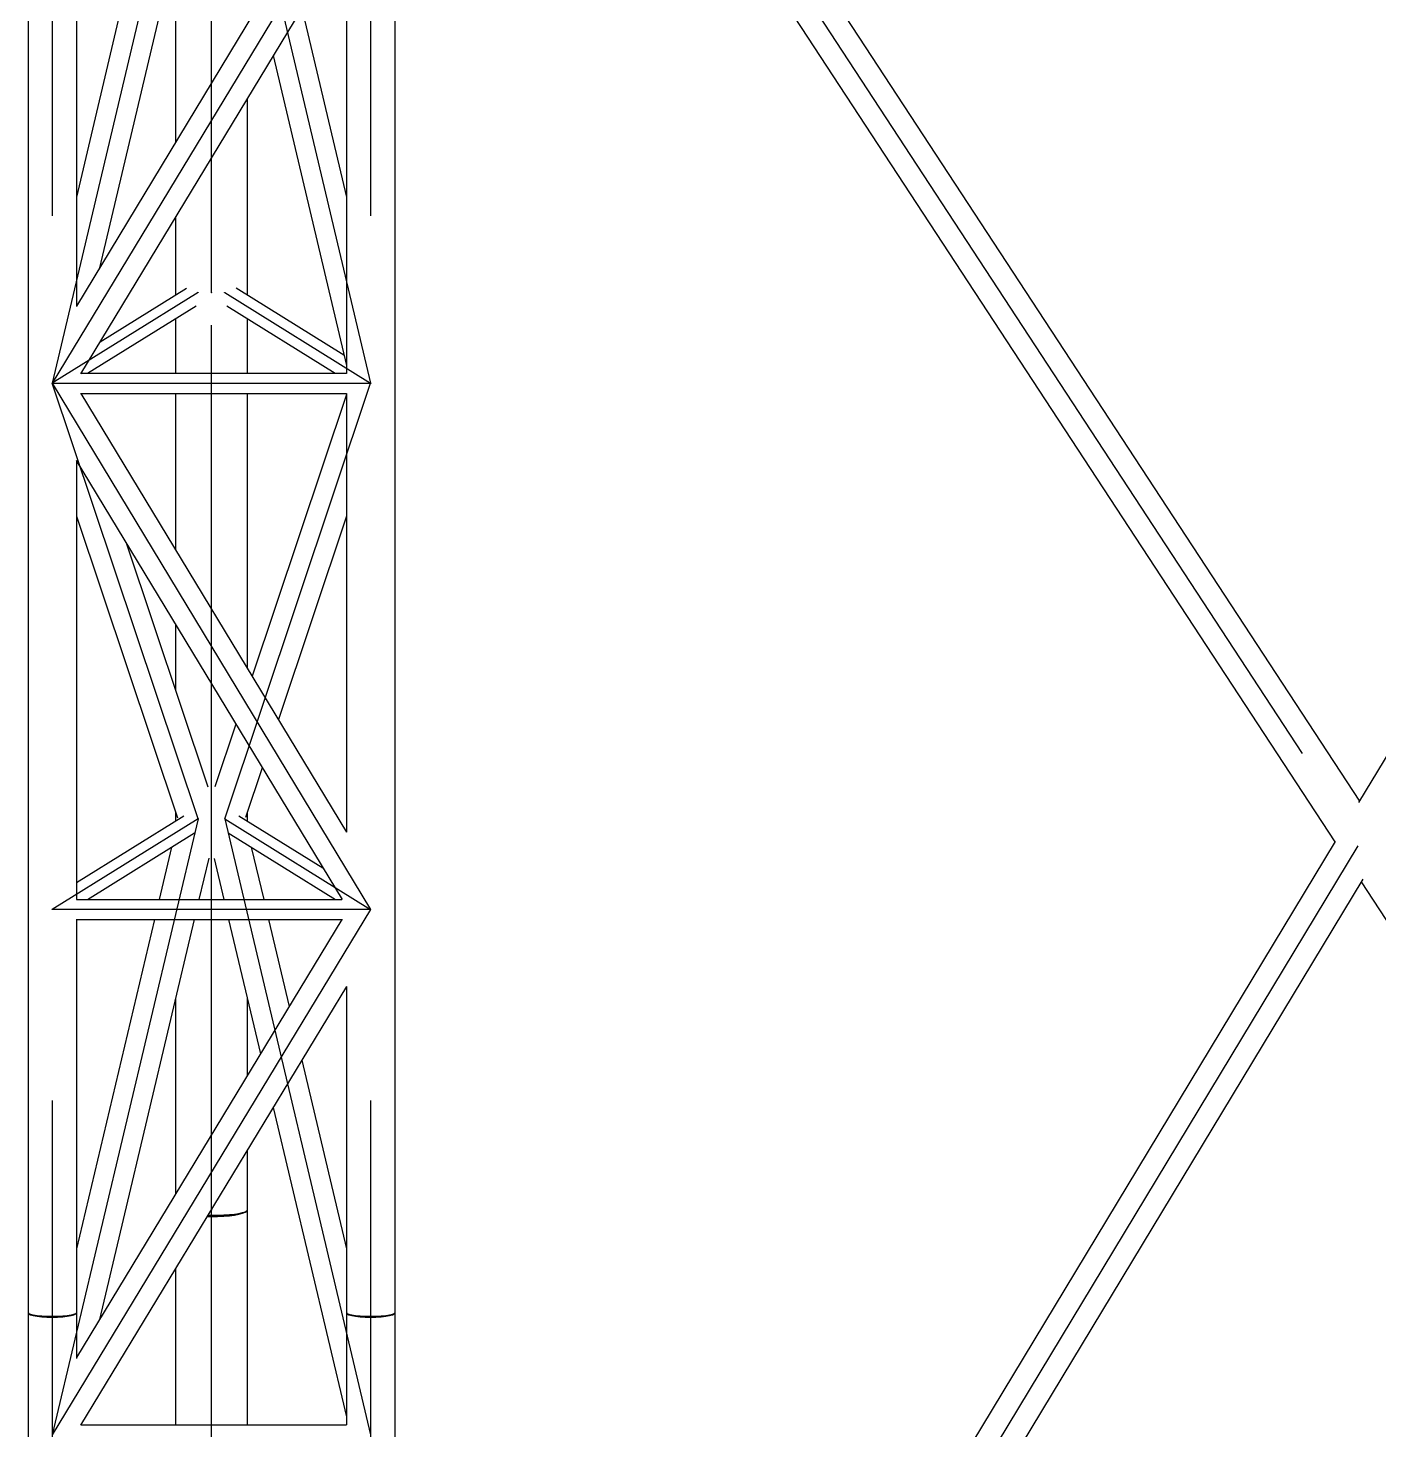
# Model space of a CAD drawing. Header units: millimetres. Extents: x 150209.93 to 150215.05, y 136675.65 to 136679.93.
# Drawn here: x 150213.2547 to 150213.4075, y 136676.5735 to 136676.732 of the extents above; entities that cross this region are included whole.
import ezdxf

# ---------------------------------------------------------------- set-up
doc = ezdxf.new("R2010")
doc.units = ezdxf.units.MM
doc.header["$LTSCALE"] = 0.25
doc.linetypes.add('CENTER', pattern=[50.8, 31.75, -6.35, 6.35, -6.35])
doc.linetypes.add('XKITLINE00', pattern=[0])

# ---------------------------------------------------------------- blocks, each defined once
blk = doc.blocks.new('çatıı')
at = {"color": 8, "linetype": 'CENTER'}
for p, q in [((21645, 5900.27), (21645, 4780.43)), ((21735, 5356.92), (21735, 5900.27)), ((22900, 4260.27), (21825, 5900.27)), ((22900, 5900.27), (21825, 4120.57)), ((21825, 5900.27), (21825, 4780.43)), ((21735, 4838.52), (21735, 5728.82)), ((21727.5, 5654.22), (21645, 5305.68)), ((21742.5, 5654.22), (21825, 5305.68)), ((21825, 5602.98), (21645, 5305.68)), ((21727.5, 5356.92), (21645, 5305.68)), ((21742.5, 5356.92), (21825, 5305.68)), ((21727.5, 5059.62), (21645, 5305.68)), ((21645, 5305.68), (21825, 5008.38)), ((21645, 5305.68), (21825, 5305.68)), ((21742.5, 5059.62), (21825, 5305.68)), ((21727.5, 5059.62), (21645, 4711.47)), ((21727.5, 5059.62), (21645, 5008.38)), ((21742.5, 5059.62), (21825, 4711.47)), ((21742.5, 5059.62), (21825, 5008.38)), ((21825, 5008.38), (21645, 4711.47)), ((21825, 5008.38), (21645, 5008.38)), ((21735, 3669.69), (21735, 4838.52)), ((21645, 4780.43), (21645, 3598.62)), ((21825, 4780.43), (21825, 3598.62))]:
    blk.add_line(p, q, dxfattribs=at)
at = {"color": 8, "linetype": 'XKITLINE00'}
for p, q in [((21631.35, 5854.57), (21631.35, 4780.43)), ((21838.65, 5854.57), (21838.65, 4780.43)), ((21840.39, 5854.57), (22370.06, 5046.51)), ((21869.52, 5854.57), (22384.03, 5069.64)), ((22823.8, 5797.68), (22383.53, 5068.81)), ((21658.65, 5597.28), (21658.65, 5349.18)), ((21702.77, 5597.28), (21658.65, 5410.88)), ((21808.74, 5597.28), (21658.65, 5349.37)), ((21725.27, 5597.28), (21671.69, 5370.91)), ((21811.45, 5559.46), (21661.08, 5311.11)), ((21811.35, 5559.29), (21811.35, 5311.26)), ((21714.7, 5552.6), (21714.7, 5441.94)), ((21786.09, 5517.58), (21811.35, 5410.88)), ((21769.91, 5490.86), (21811.35, 5315.81)), ((21755.3, 5466.72), (21755.3, 5355.68)), ((21714.7, 5399.66), (21714.7, 5355.68)), ((21672.02, 5329.17), (21720.88, 5359.52)), ((21749.07, 5359.55), (21809.94, 5321.74)), ((21664.98, 5311.38), (21726.39, 5349.52)), ((21743.66, 5349.48), (21805.01, 5311.38)), ((21714.7, 5342.26), (21714.7, 5311.38)), ((21755.3, 5342.26), (21755.3, 5311.38)), ((21661.25, 5311.38), (21811.35, 5311.38)), ((21661.02, 5299.98), (21811.45, 5299.98)), ((21661.24, 5299.98), (21811.35, 5052.06)), ((21714.7, 5299.98), (21714.7, 5211.69)), ((21755.3, 5299.98), (21755.3, 5144.63)), ((21811.35, 5299.41), (21757.97, 5140.22)), ((21811.35, 5299.98), (21811.35, 5051.95)), ((21658.61, 5262.06), (21808.84, 5013.93)), ((21658.65, 5262.01), (21658.65, 5013.99)), ((21658.65, 5230.52), (21715.76, 5060.18)), ((21811.35, 5230.52), (21772.83, 5115.66)), ((21686.75, 5215.58), (21733, 5077.65)), ((21714.7, 5169.43), (21714.7, 5132.24)), ((21748.85, 5113.02), (21736.96, 5077.57)), ((21763.72, 5088.47), (21754.25, 5060.25)), ((21714.7, 5063.35), (21714.7, 5058.38)), ((21755.3, 5063.35), (21755.3, 5058.38)), ((21658.65, 5023.57), (21719.41, 5061.31)), ((21750.55, 5061.33), (21797.98, 5031.87)), ((21664.9, 5014.04), (21725.5, 5051.67)), ((21744.56, 5051.63), (21805.09, 5014.04)), ((22370.24, 5046.81), (21838.65, 4166.72)), ((21712.44, 5043.56), (21705.44, 5014.04)), ((21757.55, 5043.56), (21764.55, 5014.04)), ((21733.47, 5037.35), (21727.95, 5014.04)), ((21736.57, 5037.15), (21742.04, 5014.04)), ((22385.85, 5025.52), (21848.07, 4135.2)), ((22384.88, 5023.91), (22823.85, 4354.23)), ((21658.65, 5014.04), (21808.78, 5014.04)), ((21658.48, 5002.73), (21809.11, 5002.73)), ((21658.65, 5002.73), (21658.65, 4780.43)), ((21702.76, 5002.73), (21658.65, 4816.56)), ((21808.76, 5002.73), (21658.65, 4755.11)), ((21725.27, 5002.73), (21671.69, 4776.62)), ((21744.72, 5002.73), (21762.72, 4926.78)), ((21767.23, 5002.73), (21778.9, 4953.47)), ((21811.42, 4964.87), (21661.07, 4716.86)), ((21811.35, 4964.75), (21811.35, 4780.43)), ((21714.7, 4958.12), (21714.7, 4847.56)), ((21755.3, 4958.12), (21755.3, 4914.53)), ((21786.1, 4923.1), (21811.35, 4816.56)), ((21769.92, 4896.41), (21811.35, 4721.59)), ((21755.3, 4872.29), (21755.3, 4838.52)), ((21732.56, 4834.79), (21735, 4834.75)), ((21732.69, 4835.01), (21735, 4834.97)), ((21733.03, 4835.57), (21735, 4835.55)), ((21735, 4835.55), (21738.52, 4835.59)), ((21735, 4834.97), (21738.32, 4835.03)), ((21735, 4834.75), (21738.52, 4834.81)), ((21738.32, 4835.03), (21741.53, 4835.19)), ((21738.52, 4835.59), (21741.94, 4835.72)), ((21738.52, 4834.81), (21741.94, 4834.98)), ((21741.53, 4835.19), (21744.56, 4835.45)), ((21741.94, 4835.72), (21745.15, 4835.94)), ((21741.94, 4834.98), (21745.15, 4835.26)), ((21744.56, 4835.45), (21747.29, 4835.8)), ((21745.15, 4835.94), (21748.04, 4836.24)), ((21745.15, 4835.26), (21748.04, 4835.63)), ((21747.29, 4835.8), (21749.64, 4836.24)), ((21748.04, 4836.24), (21750.55, 4836.61)), ((21748.04, 4835.63), (21750.55, 4836.1)), ((21749.64, 4836.24), (21751.55, 4836.75)), ((21750.55, 4836.61), (21752.58, 4837.03)), ((21750.55, 4836.1), (21752.58, 4836.64)), ((21751.55, 4836.75), (21751.94, 4836.9)), ((21752.58, 4837.03), (21754.07, 4837.5)), ((21752.58, 4836.64), (21754.07, 4837.23)), ((21754.07, 4837.5), (21754.99, 4838)), ((21754.07, 4837.23), (21754.99, 4837.86)), ((21755.3, 4838.52), (21754.99, 4838)), ((21755.3, 4838.52), (21754.99, 4837.86)), ((21755.3, 4838.52), (21755.3, 4717.17)), ((21714.7, 4805.32), (21714.7, 4717.17)), ((21631.35, 4780.43), (21631.69, 4779.99)), ((21631.35, 4780.43), (21631.35, 4156.13)), ((21631.35, 4780.43), (21631.69, 4779.87)), ((21631.69, 4779.99), (21632.7, 4779.57)), ((21631.69, 4779.87), (21632.7, 4779.34)), ((21632.7, 4779.57), (21634.32, 4779.19)), ((21632.7, 4779.34), (21634.32, 4778.86)), ((21633.04, 4779.49), (21633.24, 4779.39)), ((21633.24, 4779.39), (21634.79, 4778.93)), ((21634.32, 4779.19), (21636.48, 4778.88)), ((21634.32, 4778.86), (21636.48, 4778.46)), ((21634.79, 4778.93), (21636.86, 4778.55)), ((21636.48, 4778.88), (21639.07, 4778.64)), ((21636.48, 4778.46), (21639.07, 4778.16)), ((21636.86, 4778.55), (21639.33, 4778.26)), ((21639.07, 4778.64), (21641.96, 4778.49)), ((21639.07, 4778.16), (21641.96, 4777.97)), ((21639.33, 4778.26), (21642.09, 4778.08)), ((21641.96, 4778.49), (21645, 4778.44)), ((21641.96, 4777.97), (21645, 4777.91)), ((21642.09, 4778.08), (21645, 4778.02)), ((21645, 4778.44), (21648.03, 4778.49)), ((21645, 4778.02), (21647.9, 4778.08)), ((21645, 4777.91), (21648.03, 4777.97)), ((21647.9, 4778.08), (21650.66, 4778.26)), ((21648.03, 4778.49), (21650.92, 4778.64)), ((21648.03, 4777.97), (21650.92, 4778.16)), ((21650.66, 4778.26), (21653.13, 4778.55)), ((21650.92, 4778.64), (21653.51, 4778.88)), ((21650.92, 4778.16), (21653.51, 4778.46)), ((21653.13, 4778.55), (21655.2, 4778.93)), ((21653.51, 4778.88), (21655.67, 4779.19)), ((21653.51, 4778.46), (21655.67, 4778.86)), ((21655.2, 4778.93), (21656.75, 4779.39)), ((21655.67, 4779.19), (21657.29, 4779.57)), ((21655.67, 4778.86), (21657.29, 4779.34)), ((21656.75, 4779.39), (21656.95, 4779.49)), ((21657.29, 4779.57), (21658.3, 4779.99)), ((21657.29, 4779.34), (21658.3, 4779.87)), ((21658.65, 4780.43), (21658.3, 4779.99)), ((21658.65, 4780.43), (21658.3, 4779.87)), ((21658.65, 4780.43), (21658.65, 4754.61)), ((21811.35, 4780.43), (21811.69, 4779.99)), ((21811.35, 4780.43), (21811.35, 4717.02)), ((21811.35, 4780.43), (21811.69, 4779.87)), ((21811.69, 4779.99), (21812.7, 4779.56)), ((21811.69, 4779.87), (21812.7, 4779.33)), ((21812.7, 4779.56), (21814.32, 4779.18)), ((21812.7, 4779.33), (21814.32, 4778.85)), ((21813.05, 4779.48), (21813.24, 4779.38)), ((21813.24, 4779.38), (21814.79, 4778.92)), ((21814.32, 4779.18), (21816.48, 4778.87)), ((21814.32, 4778.85), (21816.48, 4778.45)), ((21814.79, 4778.92), (21816.86, 4778.54)), ((21816.48, 4778.87), (21819.07, 4778.63)), ((21816.48, 4778.45), (21819.07, 4778.15)), ((21816.86, 4778.54), (21819.33, 4778.25)), ((21819.07, 4778.63), (21821.96, 4778.48)), ((21819.07, 4778.15), (21821.96, 4777.96)), ((21819.33, 4778.25), (21822.09, 4778.07)), ((21821.96, 4778.48), (21825, 4778.43)), ((21821.96, 4777.96), (21825, 4777.9)), ((21822.09, 4778.07), (21825, 4778.01)), ((21825, 4778.43), (21828.03, 4778.48)), ((21825, 4778.01), (21827.9, 4778.07)), ((21825, 4777.9), (21828.03, 4777.96)), ((21827.9, 4778.07), (21830.66, 4778.25)), ((21828.03, 4778.48), (21830.92, 4778.63)), ((21828.03, 4777.96), (21830.92, 4778.15)), ((21830.66, 4778.25), (21833.13, 4778.54)), ((21830.92, 4778.63), (21833.51, 4778.87)), ((21830.92, 4778.15), (21833.51, 4778.45)), ((21833.13, 4778.54), (21835.2, 4778.92)), ((21833.51, 4778.87), (21835.67, 4779.18)), ((21833.51, 4778.45), (21835.67, 4778.85)), ((21835.2, 4778.92), (21836.75, 4779.38)), ((21835.67, 4779.18), (21837.29, 4779.56)), ((21835.67, 4778.85), (21837.29, 4779.33)), ((21836.75, 4779.38), (21836.94, 4779.48)), ((21837.29, 4779.56), (21838.3, 4779.99)), ((21837.29, 4779.33), (21838.3, 4779.87)), ((21838.65, 4780.43), (21838.3, 4779.99)), ((21838.65, 4780.43), (21838.3, 4779.87)), ((21838.65, 4780.43), (21838.65, 4166.36)), ((21661.26, 4717.17), (21811.35, 4717.17))]:
    blk.add_line(p, q, dxfattribs=at)
for centre in [(21727.5, 5356.92), (21735, 5356.92), (21742.5, 5356.92), (21645, 5305.68), (21645, 5305.68), (21645, 5305.68), (21645, 5305.68), (21645, 5305.68), (21645, 5305.68), (21825, 5305.68), (21825, 5305.68), (21825, 5305.68), (21825, 5305.68), (21727.5, 5059.62), (21727.5, 5059.62), (21727.5, 5059.62), (21742.5, 5059.62), (21742.5, 5059.62), (21742.5, 5059.62), (21645, 5008.38), (21645, 5008.38), (21825, 5008.38), (21825, 5008.38), (21825, 5008.38), (21825, 5008.38), (21735, 4838.52), (21735, 4838.52), (21645, 4780.43), (21645, 4780.43), (21825, 4780.43), (21825, 4780.43)]:
    blk.add_circle(centre, 0.05, dxfattribs=at)

msp = doc.modelspace()

# ---------------------------------------------------------------- block references
at = {"xscale": 0.0002000170049888334, "yscale": 0.0002000170049888334, "zscale": 0.0002000170049888334}
msp.add_blockref('çatıı', (150208.92807, 136675.63059), dxfattribs=at)

doc.saveas('drawing.dxf')
